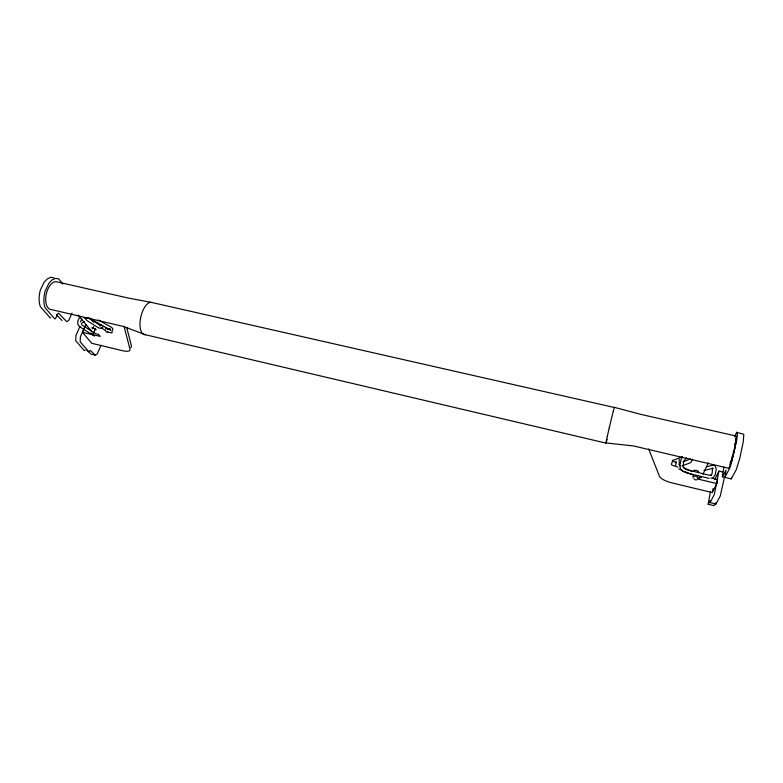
<?xml version="1.0" encoding="UTF-8"?>
<svg xmlns="http://www.w3.org/2000/svg" width="783" height="783" viewBox="0 0 783 783"><rect width="100%" height="100%" fill="white"/><g stroke="black" fill="none" stroke-linecap="round" stroke-linejoin="round"><path stroke-width="1.17" d="M723.991 466.903L722.357 476.769L731.195 478.942L731.293 477.953M92.844 334.556L91.327 333.245L90.388 333.333L92.844 334.556L95.555 328.488M679.194 461.755L679.213 459.249M715.515 503.068L713.91 505.671L708.165 504.272L710.387 491.822M606.12 441.906L606.032 442.953L633.604 445.967L728.161 468.146A16.688 1.654 -76.6 0 0 733.299 454.669A16.688 1.654 -76.6 0 0 736.255 436.062L641.091 414.442L614.342 407.326L613.343 410.948M675.709 465.396L676.111 461.344M715.965 503.146L715.946 504.017L720.282 495.952L724.344 477.708M699.699 476.475L699.385 478.237L697.555 478.247L696.743 476.495L698.064 475.398M648.667 448.943L659.413 476.152A14.916 4.952 12.5 0 0 672 482.896L712.256 492.576L716.846 483.571L717.649 479.548L710.856 477.933M712.256 492.576L713.039 488.631M607.324 436.297L605.993 443.109L145.579 334.772L123.528 326.491L51.776 309.667A14.26 7.683 -77.5 0 1 45.952 295.788A14.26 7.683 -77.5 0 1 55.965 281.635L128.089 298.02L150.874 302.277L614.303 407.483M607.285 436.444L609.311 427.596M609.272 427.753L611.533 418.23M611.503 418.376L613.383 410.801M606.492 441.269L607.031 439.283M105.568 329.183L106.008 327.774M109.786 329.418L109.972 328.938L110.657 330.328L91.826 319.484M112.086 331.101L112.899 328.606L110.883 326.961L98.374 319.983M692.612 459.239L690.743 462.616L681.964 465.973M79.886 316.498L77.732 321.363L77.879 324.436L79.631 326.726L94.41 336.103M80.453 321.999L81.745 319.072M101.046 345.264L97.151 354.073L95.281 355.139L90.965 354.092L86.893 350.226M93.637 326.58L92.639 328.811L91.768 327.764L93.108 327.646L96.162 329.643L94.821 329.751M693.464 471.151L693.855 470.27L696.4 470.387L698.534 471.386L698.133 472.257M124.027 326.276L130.007 349.218A12.939 3.886 22.7 0 1 122.393 350.667L91.699 343.287L82.509 332.344L83.987 329.056M79.954 326.286L75.931 335.633L75.697 340.683L84.319 350.627L85.278 350.099M72.007 313.239L68.669 320.521L66.604 321.578L58.617 313.259A1.321 0.705 -76.8 0 0 57.717 313.914L55.72 318.211A1.331 0.705 -76.7 0 1 54.653 318.75L45.062 307.719C43.241 302.365 43.672 296.61 45.101 291.207L48.869 283.289L52.06 279.952L55.417 278.405L58.647 278.817L62.904 284.112M702.919 474.381L708.292 462.743M734.532 436.689L736.705 432.314L743.801 434.301L743.282 441.788L739.72 458.505L736.226 469.771L731.195 478.942M714.693 479.646L718.951 471.112L722.513 471.943M708.165 504.272L710.22 500.787L710.103 502.598L714.302 494.513L718.951 471.112M682.512 456.753L680.975 459.68L679.791 465.503L680.544 469.017L682.747 471.356L686.231 472.815L709.046 478.413M722.357 476.769L726.047 470.133L724.911 477.366L729.687 468.234L731.381 463.203L736.715 440.291L737.312 435.534L737.302 432.823L736.705 432.314M85.895 324.495L80.385 336.7L80.14 341.75L88.685 351.684L90.446 350.51L95.281 355.139M87.021 318.006L85.719 318.192L89.526 318.466M712.657 478.207L715.143 475.105L716.269 469.281L715.163 465.699L713.274 465.141L706.609 466.756M81.461 323.438L84.339 321.588M103.679 326.305L101.134 328.4L98.492 327.871L87.138 320.648L84.114 317.487M101.281 324.749L99.803 325.973L100.625 325.513L87.627 317.644M686.456 457.771L683.99 460.825L683.011 465.689L683.402 467.49L686.016 469.487L709.359 475.271L711.287 475.164L710.71 475.506L712.031 473.872L712.657 467.921M682.825 461.921L690.508 458.936M701.46 477.552L698.896 477.738M682.14 456.92L672.812 460.453L671.442 464.162L671.794 465.092L677.99 467.05M109.943 328.791L107.34 329.379M704.015 470.495L713.196 468.293M678.851 463.017L680.633 462.773M696.997 479.803L695.108 479.862L693.973 478.765M96.152 333.861L98.433 334.282L100.244 336.367L82.509 332.344M106.126 331.923L107.8 332.021M695.568 476.191L692.945 476.348L693.102 477.669M53.939 277.75L50.699 277.329L47.313 278.875L44.044 282.291L40.334 290.111C38.896 295.504 38.484 301.259 40.315 306.613L49.995 317.644A1.331 0.714 -76.7 0 0 50.729 317.604M697.565 478.971L716.846 483.571M710.103 502.598L715.946 504.017M693.268 475.095L684.998 471.679M676.483 462.743L672.666 461.06L672.313 460.13M107.721 332.002L111.352 332.951L112.194 332.628L111.979 331.835M683.637 467.754L691.996 471.552M678.812 468.86L682.933 470.74M81.442 324.681L95.516 333.636M101.242 327.617L105.969 331.003M93.686 322.185L90.094 318.025M56.386 314.668L62.033 320.501M678.851 464.368L680.192 465.865M78.183 315.06L91.944 331.806M126.709 327.441L131.427 345.92A12.919 3.915 22.8 0 1 130.81 347.495M735.668 438A14.564 1.439 -76.6 0 1 735.061 445.664M734.611 447.974A14.564 1.439 -76.6 0 1 731.038 461.745M730.666 462.831A14.564 1.439 -76.6 0 1 729.971 464.613M735.1 443.129A11.814 1.174 -76.6 0 1 734.885 444.822M733.72 450.91A11.814 1.174 -76.6 0 1 733.24 452.966M732.692 455.109A11.814 1.174 -76.6 0 1 731.743 458.466M731.087 460.502A11.814 1.174 -76.6 0 1 730.118 462.89M145.579 334.772A16.58 7.468 -77.3 0 1 140.411 319.063A16.58 7.468 -77.3 0 1 150.874 302.277"/></g></svg>
